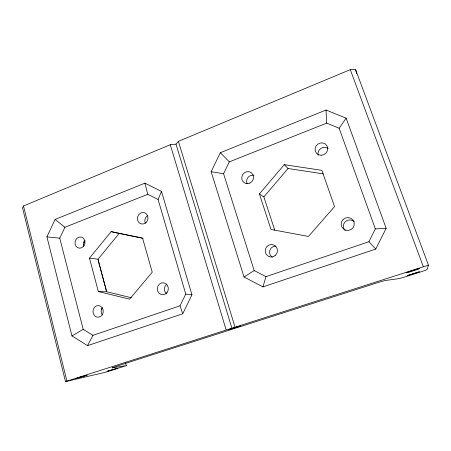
<?xml version="1.0" encoding="UTF-8"?>
<svg xmlns="http://www.w3.org/2000/svg" width="451" height="451" viewBox="0 0 451 451"><rect width="100%" height="100%" fill="white"/><g stroke="black" fill="none" stroke-linecap="round" stroke-linejoin="round"><path stroke-width="0.68" d="M262.922 286.887L375.734 249.087L386.157 228.336L346.137 118.168L326.022 110.033L220.325 152.714L211.141 171.713L244.042 276.999L262.922 286.887L265.977 276.638L368.918 241.719L375.339 228.899L339.141 128.253L326.676 123.123L229.311 161.864L223.566 173.731L254.195 270.549L265.977 276.638M428.45 265.177L427.091 269.512A9.516 0.361 -17.7 0 1 417.992 272.793L407.495 276.142A9.426 0.361 -17.7 0 1 398.633 278.673L385.605 280.449A9.961 0.412 -17.6 0 0 375.751 283.251L116.617 366.24A8.828 0.327 -16.7 0 0 112.485 367.881L126.59 365.552L105.162 372.34L65.508 381.597L22.55 208.024L23.491 205.972L170.269 144.743L176.008 144.134L178.393 141.355L350.28 69.651L355.529 69.403L428.45 265.177L65.508 381.597M182.74 313.749L180.056 305.784L185.75 294.08L158.092 199.489L161.509 191.404L144.918 183.157L55.112 219.423L46.904 236.865L71.968 335.927L87.567 345.635L182.74 313.749L191.946 294.841L161.509 191.404M180.056 305.784L92.962 335.33L83.198 329.343L59.763 238.179L64.91 227.281L147.787 194.302L158.092 199.489M87.567 345.635L92.962 335.33M339.141 128.253L346.137 118.168M89.49 258.147L111.132 231.639L142.567 238.089L152.241 272.184L129.646 299.16L98.346 291.572L89.49 258.147L98.036 259.224L119.171 233.421L143.08 238.331M259.404 193.941L284.26 164.671L321.884 170.337L334.541 206.592L308.473 236.448L270.983 229.458L259.404 193.941L263.863 196.918L274.727 230.128M263.863 196.918L288.048 168.499L323.277 173.866M244.042 276.999L254.195 270.549M71.968 335.927L83.198 329.343M375.339 228.899L386.157 228.336M98.346 291.572L106.746 291.786L131.235 297.694M46.904 236.865L59.763 238.179M185.75 294.08L191.946 294.841M211.141 171.713L223.566 173.731M111.132 231.639L119.171 233.421M55.112 219.423L64.91 227.281M284.26 164.671L288.048 168.499M220.325 152.714L229.311 161.864M368.918 241.719L375.734 249.087M350.28 69.651L423.28 266.586M178.393 141.355L234.971 327.009M176.008 144.134L231.91 328.221M170.269 144.743L226.12 329.85M355.687 70.001L356.329 72.374M356.487 72.961L356.645 73.541M98.036 259.224L106.746 291.786M98.064 260.018L99.733 266.253M99.902 266.885L101.576 273.148M101.746 273.774L105.117 286.391M105.286 287.022L106.475 291.464M125.587 362.914L126.297 365.569M83.677 241.697L83.993 242.892A5.502 4.854 -78.1 0 1 85.059 240.62M101.323 308.411L101.667 309.713A5.654 5.034 -86.5 0 1 102.546 307.695M144.918 183.157L147.787 194.302M23.491 205.972L66.878 380.948M326.022 110.033L326.676 123.123M84.016 245.615A12.284 3.343 71 0 1 83.598 244.938M145.391 223.279A5.66 5.158 -73.4 0 1 147.601 215.601M166.752 293.894A5.812 5.373 -85.1 0 1 166.802 284.22M102.377 314.928A5.677 5.209 -67.2 0 1 101.447 309.651M83.739 246.167A5.513 4.984 -57.7 0 1 83.751 242.83M354.272 221.712A6.331 6.077 -44.8 0 0 353.872 221.351A6.404 6.229 -16.6 0 0 344.914 230.343M318.175 155.133A6.28 5.914 -34.9 0 1 320.926 148.458A6.28 5.914 -34.9 0 1 328.119 148.559M247.097 183.613A5.976 5.643 -54.7 0 1 248.05 177.429A5.976 5.643 -54.7 0 1 253.885 175.292M272.274 257.279A6.077 5.948 -70.5 0 1 275.843 246.083M228.719 329.585L240.496 325.994L228.719 329.585M107.158 371.331L117.356 368.292L107.158 371.331M407.569 275.533L419.368 271.79L407.569 275.533M75.745 378.558L87.077 375.243L75.745 378.558M145.977 222.636A5.818 5.277 -73.4 0 0 144.686 212.821A5.818 5.277 -73.4 0 0 137.425 219.389A5.818 5.277 -73.4 0 0 145.977 222.636M167.033 292.507A5.97 5.502 -84.9 0 0 163.775 282.845A5.97 5.502 -84.9 0 0 157.641 290.856A5.97 5.502 -84.9 0 0 167.033 292.507M102.326 314.646A5.807 5.147 -86.3 0 0 98.555 305.603A5.807 5.147 -86.3 0 0 93.436 313.93A5.807 5.147 -86.3 0 0 102.326 314.646M83.412 246.455A5.649 4.961 -78 0 0 81.428 237.108A5.649 4.961 -78 0 0 75.131 244.143A5.649 4.961 -78 0 0 83.412 246.455M249.798 183.117A6.145 5.79 -55.2 0 0 251.342 172.716A6.145 5.79 -55.2 0 0 241.809 177.051A6.145 5.79 -55.2 0 0 249.798 183.117M275.206 255.514A6.258 6.105 -70.7 0 0 273.498 244.876A6.258 6.105 -70.7 0 0 265.289 251.85A6.258 6.105 -70.7 0 0 275.206 255.514M345.889 230.207A6.596 6.415 -18.2 0 0 354.114 222.366A6.596 6.415 -18.2 0 0 343.172 219.434A6.596 6.415 -18.2 0 0 345.889 230.207M321.309 155.274A6.466 6.077 -35.6 0 0 326.924 145.718A6.466 6.077 -35.6 0 0 315.948 146.209A6.466 6.077 -35.6 0 0 321.309 155.274M409.649 271.959A6.934 0.293 -17.8 0 0 419.565 268.514A6.934 0.293 -17.8 0 0 409.677 271.406A6.934 0.293 -17.8 0 0 409.649 271.959"/></g></svg>
